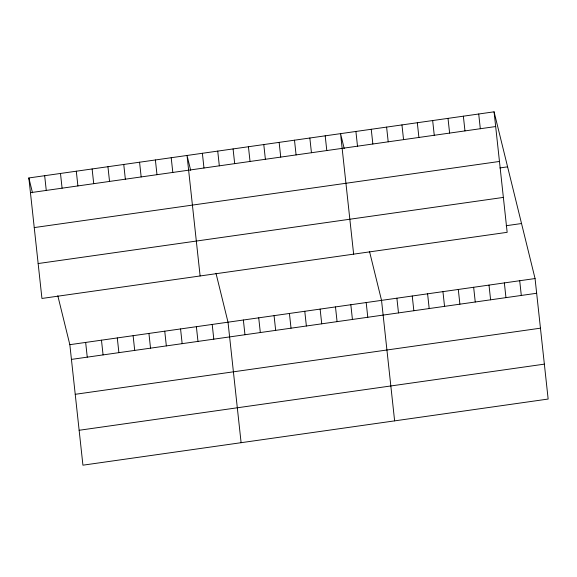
<?xml version="1.0" encoding="UTF-8"?>
<svg xmlns="http://www.w3.org/2000/svg" width="577" height="577" viewBox="0 0 577 577"><rect width="100%" height="100%" fill="white"/><g stroke="black" fill="none" stroke-linecap="round" stroke-linejoin="round"><path stroke-width="0.87" d="M494.071 111.823L507.161 232.322L41.941 298.453L28.85 177.954L494.071 111.823L535.059 278.547L548.15 399.046L82.929 465.177L69.839 344.678L57.815 295.77M30.451 192.675L495.672 126.543M34.245 227.583L499.458 161.452M499.92 167.929L507.594 166.84M38.147 263.545L503.368 197.413M506.18 225.708L521.536 223.53M69.839 344.678L535.059 278.547M71.44 359.399L536.66 293.267M75.234 394.307L540.454 328.176M79.136 430.276L544.356 364.137M344.195 148.491L340.545 133.648L353.636 254.147M369.511 251.464L381.534 300.372L394.625 420.871M190.677 170.316L187.027 155.465L200.118 275.972M215.993 273.289L228.016 322.197L241.107 442.696M28.85 177.954L32.5 192.797M519.704 280.732L521.305 295.453M504.356 282.91L505.957 297.631M478.715 114.001L480.316 128.729M489 285.096L490.601 299.816M463.367 116.186L464.961 130.907M473.652 287.274L475.253 302.002M448.012 118.364L449.613 133.092M458.297 289.459L459.898 304.18M432.663 120.55L434.257 135.27M442.948 291.637L444.542 306.365M417.308 122.735L418.909 137.456M427.593 293.823L429.194 308.544M401.953 124.913L403.554 139.634M412.245 296.008L413.839 310.729M386.604 127.099L388.206 141.819M396.889 298.186L398.491 312.907M371.249 129.277L372.85 144.005M355.901 131.462L357.502 146.183M366.186 302.55L367.787 317.278M350.83 304.735L352.432 319.456M325.197 135.826L326.791 150.547M335.482 306.921L337.076 321.641M309.842 138.011L311.443 152.732M320.127 309.099L321.728 323.82M294.494 140.189L296.088 154.917M304.779 311.284L306.373 326.005M279.138 142.375L280.739 157.095M289.423 313.462L291.024 328.183M263.783 144.553L265.384 159.281M274.068 315.648L275.669 330.369M248.435 146.738L250.036 161.459M258.72 317.826L260.321 332.554M233.079 148.924L234.68 163.644M243.364 320.011L244.965 334.732M217.731 151.102L219.325 165.823M202.376 153.287L203.977 168.008M212.199 324.44L213.8 339.168M196.382 326.69L197.976 341.411M171.21 157.716L172.804 172.436M180.565 328.94L182.159 343.661M155.386 159.966L156.987 174.687M164.748 331.191L166.342 345.911M139.569 162.216L141.17 176.937M148.931 333.434L150.525 348.162M123.752 164.459L125.353 179.187M133.107 335.684L134.708 350.405M107.935 166.71L109.536 181.43M117.29 337.934L118.891 352.655M92.118 168.96L93.719 183.681M101.473 340.185L103.074 354.905M76.301 171.21L77.902 185.931M85.656 342.428L87.257 357.156M60.484 173.453L62.085 188.181M44.667 175.704L46.268 190.424"/></g></svg>
